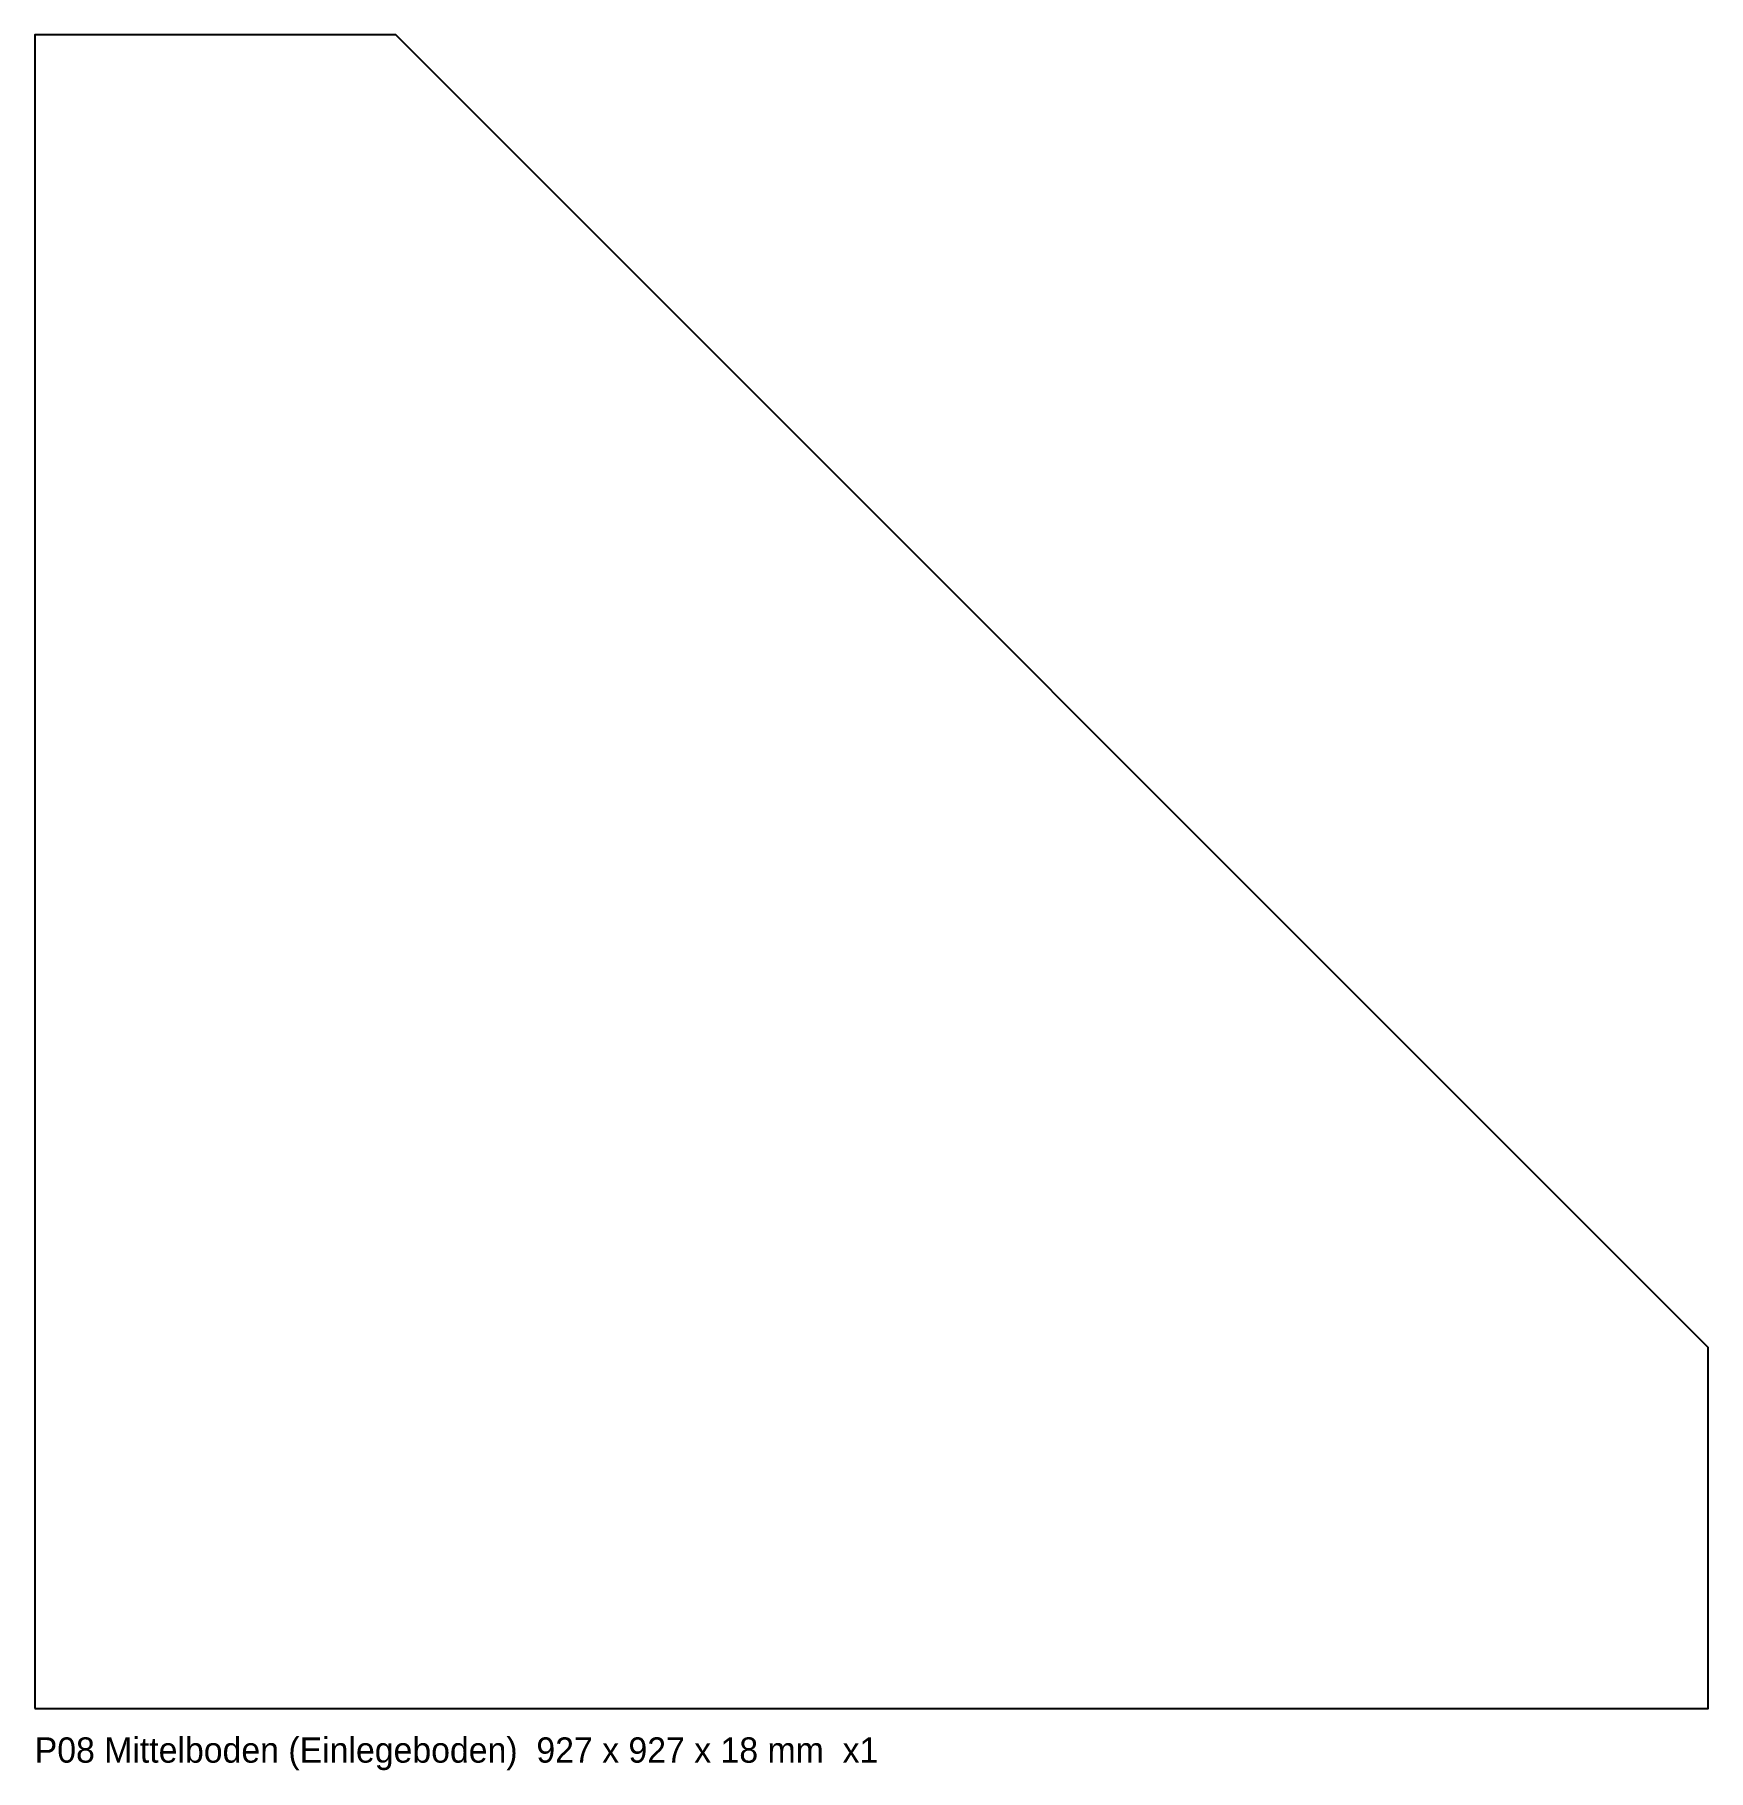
# Model space of a CAD drawing. Header units: millimetres. Extents: x 0 to 927, y -34 to 927.
import ezdxf

# ---------------------------------------------------------------- set-up
doc = ezdxf.new("R2010")
doc.units = ezdxf.units.MM
doc.layers.add('OUTLINE', color=7, linetype='Continuous')
doc.layers.add('TEXT', color=8, linetype='Continuous')

msp = doc.modelspace()

# ---------------------------------------------------------------- linework, layer by layer
at = {"layer": 'OUTLINE'}
msp.add_lwpolyline([(0, 0), (927, 0), (927, 200), (200, 927), (0, 927)], close=True, dxfattribs=at)

# ---------------------------------------------------------------- texts
at = {"layer": 'TEXT'}
msp.add_text('P08 Mittelboden (Einlegeboden)  927 x 927 x 18 mm  x1', height=14, dxfattribs=at).set_placement((0, -30))

doc.saveas('drawing.dxf')
